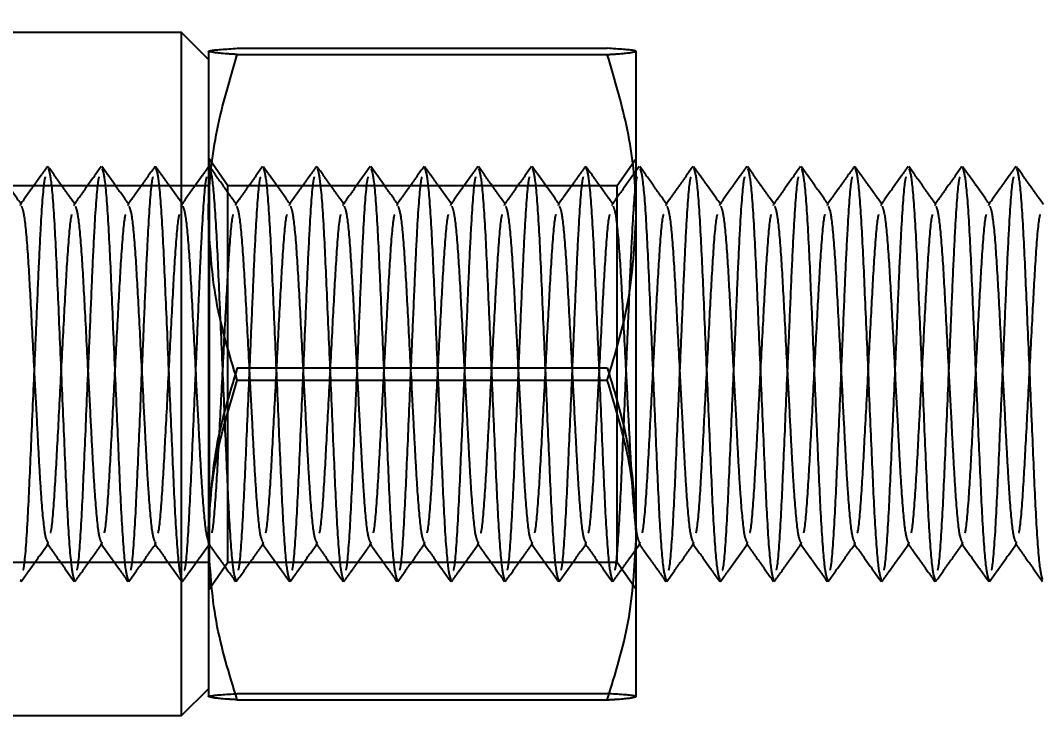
# Model space of a CAD drawing. Header units: metres. Extents: x 0 to 21025, y 0 to 14850.
# Drawn here: x 2276.36 to 2314.36, y 6320.17 to 6346.01 of the extents above; entities that cross this region are included whole.
import ezdxf

# ---------------------------------------------------------------- set-up
doc = ezdxf.new("R2010")
doc.units = ezdxf.units.M
doc.header["$LTSCALE"] = 25
doc.linetypes.add('HIDDEN2', pattern=[4.7625, 3.175, -1.5875])
doc.layers.add('18_COTAS', color=7, linetype='Continuous')
doc.layers.add('ST1', color=7, linetype='HIDDEN2')
doc.styles.add('ROMANS', font='ROMANS.SHX')
doc.dimstyles.new('25___1-25', dxfattribs={"dimscale": 25, "dimtxt": 2.5, "dimasz": 2, "dimexe": 1.5, "dimexo": 1, "dimgap": 0.5, "dimtad": 1, "dimzin": 12, "dimtxsty": 'ROMANS', "dimcen": 0, "dimclrd": 256, "dimclre": 256, "dimclrt": 3, "dimazin": 3, "dimtfac": 1, "dimtmove": 0, "dimatfit": 0, "dimfxl": 1, "dimlwd": -1, "dimlwe": -1, "dimarcsym": 0})

# ---------------------------------------------------------------- blocks, each defined once
blk = doc.blocks.new('*D12')
at = {"layer": '18_COTAS', "transparency": 16777216}
for p, q in [((2083.564, 6357.865), (2083.564, 7037.945)), ((6382.514, 6357.865), (6382.514, 7037.945)), ((2133.564, 7000.445), (6332.514, 7000.445))]:
    blk.add_line(p, q, dxfattribs=at)
for points in [[(2133.564, 7008.778), (2133.564, 6992.112), (2083.564, 7000.445)], [(6332.514, 7008.778), (6332.514, 6992.112), (6382.514, 7000.445)]]:
    blk.add_solid(points, dxfattribs=at)
at = {"layer": 'Defpoints', "color": 0, "transparency": 16777216}
for p in [(6382.514, 7000.445), (2083.564, 6332.865), (6382.514, 6332.865)]:
    blk.add_point(p, dxfattribs=at)
at = {"layer": '18_COTAS', "color": 3, "transparency": 16777216, "insert": (4233.039, 7050.147), "char_height": 62.5, "attachment_point": 5, "style": 'ROMANS'}
blk.add_mtext('4298,95', dxfattribs=at)

msp = doc.modelspace()

# ---------------------------------------------------------------- linework, layer by layer
at = {"layer": 'ST1'}
for p, q in [((2282.346, 6345.565), (2258.346, 6345.565)), ((2282.346, 6332.865), (2282.346, 6345.565)), ((2283.346, 6344.565), (2282.346, 6345.565)), ((2283.347, 6344.867), (2283.346, 6344.865)), ((2283.346, 6344.864), (2283.346, 6338.691)), ((2284.418, 6344.979), (2298.174, 6344.979)), ((2299.246, 6344.865), (2299.245, 6344.867)), ((2299.246, 6338.691), (2299.246, 6344.864)), ((2284.418, 6344.748), (2298.174, 6344.748)), ((2283.371, 6340.865), (2283.346, 6340.865)), ((2283.371, 6340.865), (2283.371, 6324.866)), ((2284.071, 6339.865), (2283.371, 6340.865)), ((2299.246, 6340.865), (2298.546, 6339.865)), ((2277.359, 6340.541), (2277.37, 6340.593)), ((2279.359, 6340.541), (2279.37, 6340.593)), ((2281.359, 6340.541), (2281.37, 6340.593)), ((2283.359, 6340.541), (2283.37, 6340.593)), ((2285.359, 6340.541), (2285.37, 6340.593)), ((2287.359, 6340.541), (2287.37, 6340.593)), ((2289.359, 6340.541), (2289.37, 6340.593)), ((2291.359, 6340.541), (2291.37, 6340.593)), ((2293.359, 6340.541), (2293.37, 6340.593)), ((2295.359, 6340.541), (2295.37, 6340.593)), ((2297.359, 6340.541), (2297.37, 6340.593)), ((2299.359, 6340.541), (2299.37, 6340.593)), ((2301.359, 6340.541), (2301.37, 6340.593)), ((2303.359, 6340.541), (2303.37, 6340.593)), ((2305.359, 6340.541), (2305.37, 6340.593)), ((2307.359, 6340.541), (2307.37, 6340.593)), ((2309.359, 6340.541), (2309.37, 6340.593)), ((2311.359, 6340.541), (2311.37, 6340.593)), ((2313.359, 6340.541), (2313.37, 6340.593)), ((2283.346, 6339.865), (2258.346, 6339.865)), ((2298.546, 6339.865), (2284.071, 6339.865)), ((2284.071, 6325.865), (2284.071, 6339.864)), ((2298.546, 6325.866), (2298.546, 6339.865)), ((2276.357, 6339.137), (2276.37, 6339.187)), ((2278.357, 6339.137), (2278.37, 6339.187)), ((2280.357, 6339.137), (2280.37, 6339.187)), ((2282.357, 6339.137), (2282.37, 6339.187)), ((2284.357, 6339.137), (2284.37, 6339.187)), ((2286.357, 6339.137), (2286.37, 6339.187)), ((2288.357, 6339.137), (2288.37, 6339.187)), ((2290.357, 6339.137), (2290.37, 6339.187)), ((2292.357, 6339.137), (2292.37, 6339.187)), ((2294.357, 6339.137), (2294.37, 6339.187)), ((2296.357, 6339.137), (2296.37, 6339.187)), ((2298.357, 6339.137), (2298.37, 6339.187)), ((2300.357, 6339.137), (2300.37, 6339.187)), ((2302.357, 6339.137), (2302.37, 6339.187)), ((2304.357, 6339.137), (2304.37, 6339.187)), ((2306.357, 6339.137), (2306.37, 6339.187)), ((2308.357, 6339.137), (2308.37, 6339.187)), ((2310.357, 6339.137), (2310.37, 6339.187)), ((2312.357, 6339.137), (2312.37, 6339.187)), ((2283.346, 6338.691), (2283.346, 6326.693)), ((2299.246, 6326.693), (2299.246, 6338.691)), ((2284.418, 6333.096), (2298.174, 6333.096)), ((2282.346, 6320.165), (2282.346, 6332.865)), ((2284.418, 6332.634), (2298.174, 6332.634)), ((2277.37, 6326.544), (2277.391, 6326.623)), ((2279.37, 6326.544), (2279.391, 6326.623)), ((2281.37, 6326.544), (2281.391, 6326.623)), ((2283.346, 6326.693), (2283.346, 6320.867)), ((2285.37, 6326.544), (2285.391, 6326.623)), ((2287.37, 6326.544), (2287.391, 6326.623)), ((2289.37, 6326.544), (2289.391, 6326.623)), ((2291.37, 6326.544), (2291.391, 6326.623)), ((2293.37, 6326.544), (2293.391, 6326.623)), ((2295.37, 6326.544), (2295.391, 6326.623)), ((2297.37, 6326.544), (2297.391, 6326.623)), ((2299.246, 6320.867), (2299.246, 6326.693)), ((2299.37, 6326.544), (2299.391, 6326.623)), ((2301.37, 6326.544), (2301.391, 6326.623)), ((2303.37, 6326.544), (2303.391, 6326.623)), ((2305.37, 6326.544), (2305.391, 6326.623)), ((2307.37, 6326.544), (2307.391, 6326.623)), ((2309.37, 6326.544), (2309.391, 6326.623)), ((2311.37, 6326.544), (2311.391, 6326.623)), ((2313.37, 6326.544), (2313.391, 6326.623)), ((2258.346, 6325.865), (2283.346, 6325.865)), ((2283.371, 6324.865), (2284.071, 6325.865)), ((2284.071, 6325.865), (2298.546, 6325.865)), ((2298.546, 6325.865), (2299.246, 6324.865)), ((2276.37, 6325.138), (2276.389, 6325.226)), ((2278.37, 6325.138), (2278.389, 6325.226)), ((2280.37, 6325.138), (2280.389, 6325.226)), ((2282.37, 6325.138), (2282.389, 6325.226)), ((2284.37, 6325.138), (2284.389, 6325.226)), ((2286.37, 6325.138), (2286.389, 6325.226)), ((2288.37, 6325.138), (2288.389, 6325.226)), ((2290.37, 6325.138), (2290.389, 6325.226)), ((2292.37, 6325.138), (2292.389, 6325.226)), ((2294.37, 6325.138), (2294.389, 6325.226)), ((2296.37, 6325.138), (2296.389, 6325.226)), ((2298.37, 6325.138), (2298.389, 6325.226)), ((2300.37, 6325.138), (2300.389, 6325.226)), ((2302.37, 6325.138), (2302.389, 6325.226)), ((2304.37, 6325.138), (2304.389, 6325.226)), ((2306.37, 6325.138), (2306.389, 6325.226)), ((2308.37, 6325.138), (2308.389, 6325.226)), ((2310.37, 6325.138), (2310.389, 6325.226)), ((2312.37, 6325.138), (2312.389, 6325.226)), ((2283.346, 6324.865), (2283.371, 6324.865)), ((2282.346, 6320.165), (2283.346, 6321.165)), ((2284.418, 6320.982), (2298.174, 6320.982)), ((2284.418, 6320.752), (2298.174, 6320.752)), ((2299.245, 6320.864), (2299.246, 6320.865)), ((2258.346, 6320.165), (2282.346, 6320.165))]:
    msp.add_line(p, q, dxfattribs=at)
for points, knots in [([(2283.346, 6344.864), (2283.362, 6344.874), (2283.421, 6344.913), (2283.996, 6344.951), (2284.418, 6344.979)], [0, 0, 0, 0, 0.268634, 1, 1, 1, 1]), ([(2284.418, 6344.748), (2284.256, 6344.758), (2283.628, 6344.796), (2283.466, 6344.835), (2283.346, 6344.864)], [0, 0, 0, 0, 0.257551, 1, 1, 1, 1]), ([(2299.246, 6344.864), (2299.23, 6344.874), (2299.171, 6344.913), (2298.595, 6344.951), (2298.174, 6344.979)], [0, 0, 0, 0, 0.268634, 1, 1, 1, 1]), ([(2298.174, 6344.748), (2298.336, 6344.758), (2298.964, 6344.796), (2299.126, 6344.835), (2299.246, 6344.864)], [0, 0, 0, 0, 0.257551, 1, 1, 1, 1]), ([(2283.346, 6338.691), (2283.347, 6338.835), (2283.357, 6339.922), (2283.591, 6341.972), (2284.14, 6343.817), (2284.418, 6344.748)], [0, 0, 0, 0, 0.070099, 0.530789, 1, 1, 1, 1]), ([(2299.246, 6338.691), (2299.244, 6338.835), (2299.235, 6339.922), (2299.001, 6341.972), (2298.451, 6343.817), (2298.174, 6344.748)], [0, 0, 0, 0, 0.0700986, 0.5307888, 1, 1, 1, 1]), ([(2276.39, 6339.173), (2276.222, 6339.408), (2275.888, 6339.877), (2275.553, 6340.347), (2275.386, 6340.581)], [0, 0, 0, 0, 0.4999369, 1, 1, 1, 1]), ([(2277.36, 6340.588), (2277.193, 6340.354), (2276.859, 6339.884), (2276.525, 6339.415), (2276.357, 6339.181)], [0, 0, 0, 0, 0.500035, 1, 1, 1, 1]), ([(2278.39, 6339.173), (2278.222, 6339.408), (2277.888, 6339.877), (2277.553, 6340.347), (2277.386, 6340.581)], [0, 0, 0, 0, 0.499937, 1, 1, 1, 1]), ([(2277.387, 6340.511), (2277.422, 6340.408), (2277.497, 6340.181), (2277.627, 6338.455), (2277.74, 6335.903), (2277.87, 6332.865), (2278.001, 6329.827), (2278.113, 6327.276), (2278.243, 6325.551), (2278.318, 6325.325), (2278.352, 6325.222)], [0, 0, 0, 0, 0.110571, 0.242596, 0.369408, 0.50029, 0.631172, 0.757984, 0.890008, 1, 1, 1, 1]), ([(2279.36, 6340.588), (2279.193, 6340.354), (2278.859, 6339.884), (2278.525, 6339.415), (2278.357, 6339.181)], [0, 0, 0, 0, 0.5000352, 1, 1, 1, 1]), ([(2280.39, 6339.173), (2280.222, 6339.408), (2279.888, 6339.877), (2279.553, 6340.347), (2279.386, 6340.581)], [0, 0, 0, 0, 0.499937, 1, 1, 1, 1]), ([(2279.387, 6340.511), (2279.422, 6340.408), (2279.497, 6340.181), (2279.627, 6338.455), (2279.74, 6335.903), (2279.87, 6332.865), (2280.001, 6329.827), (2280.113, 6327.276), (2280.243, 6325.551), (2280.318, 6325.325), (2280.352, 6325.222)], [0, 0, 0, 0, 0.110571, 0.242596, 0.369408, 0.50029, 0.631172, 0.757984, 0.890008, 1, 1, 1, 1]), ([(2281.36, 6340.588), (2281.193, 6340.354), (2280.859, 6339.884), (2280.525, 6339.415), (2280.357, 6339.181)], [0, 0, 0, 0, 0.500035, 1, 1, 1, 1]), ([(2282.39, 6339.173), (2282.222, 6339.408), (2281.888, 6339.877), (2281.553, 6340.347), (2281.386, 6340.581)], [0, 0, 0, 0, 0.499937, 1, 1, 1, 1]), ([(2281.387, 6340.511), (2281.422, 6340.408), (2281.497, 6340.181), (2281.627, 6338.455), (2281.74, 6335.903), (2281.87, 6332.865), (2282.001, 6329.827), (2282.113, 6327.276), (2282.243, 6325.551), (2282.318, 6325.325), (2282.352, 6325.222)], [0, 0, 0, 0, 0.110571, 0.242596, 0.369408, 0.50029, 0.631172, 0.757984, 0.890008, 1, 1, 1, 1]), ([(2283.36, 6340.588), (2283.193, 6340.354), (2282.859, 6339.884), (2282.525, 6339.415), (2282.357, 6339.181)], [0, 0, 0, 0, 0.5000352, 1, 1, 1, 1]), ([(2284.39, 6339.173), (2284.222, 6339.408), (2283.888, 6339.877), (2283.553, 6340.347), (2283.386, 6340.581)], [0, 0, 0, 0, 0.499937, 1, 1, 1, 1]), ([(2283.387, 6340.511), (2283.422, 6340.408), (2283.497, 6340.181), (2283.627, 6338.455), (2283.74, 6335.903), (2283.87, 6332.865), (2284.001, 6329.827), (2284.113, 6327.276), (2284.243, 6325.551), (2284.318, 6325.325), (2284.352, 6325.222)], [0, 0, 0, 0, 0.110571, 0.242596, 0.369408, 0.50029, 0.631172, 0.757984, 0.890008, 1, 1, 1, 1]), ([(2285.36, 6340.588), (2285.193, 6340.354), (2284.859, 6339.884), (2284.525, 6339.415), (2284.357, 6339.181)], [0, 0, 0, 0, 0.500035, 1, 1, 1, 1]), ([(2286.39, 6339.173), (2286.222, 6339.408), (2285.888, 6339.877), (2285.553, 6340.347), (2285.386, 6340.581)], [0, 0, 0, 0, 0.499937, 1, 1, 1, 1]), ([(2285.387, 6340.511), (2285.422, 6340.408), (2285.497, 6340.181), (2285.627, 6338.455), (2285.74, 6335.903), (2285.87, 6332.865), (2286.001, 6329.827), (2286.113, 6327.276), (2286.243, 6325.551), (2286.318, 6325.325), (2286.352, 6325.222)], [0, 0, 0, 0, 0.110571, 0.242596, 0.369408, 0.50029, 0.631172, 0.757984, 0.890008, 1, 1, 1, 1]), ([(2287.36, 6340.588), (2287.193, 6340.354), (2286.859, 6339.884), (2286.525, 6339.415), (2286.357, 6339.181)], [0, 0, 0, 0, 0.500035, 1, 1, 1, 1]), ([(2288.39, 6339.173), (2288.222, 6339.408), (2287.888, 6339.877), (2287.553, 6340.347), (2287.386, 6340.581)], [0, 0, 0, 0, 0.4999369, 1, 1, 1, 1]), ([(2287.387, 6340.511), (2287.422, 6340.408), (2287.497, 6340.181), (2287.627, 6338.455), (2287.74, 6335.903), (2287.87, 6332.865), (2288.001, 6329.827), (2288.113, 6327.276), (2288.243, 6325.551), (2288.318, 6325.325), (2288.352, 6325.222)], [0, 0, 0, 0, 0.110571, 0.242596, 0.369408, 0.50029, 0.631172, 0.757984, 0.890008, 1, 1, 1, 1]), ([(2289.36, 6340.588), (2289.193, 6340.354), (2288.859, 6339.884), (2288.525, 6339.415), (2288.357, 6339.181)], [0, 0, 0, 0, 0.500035, 1, 1, 1, 1]), ([(2290.39, 6339.173), (2290.222, 6339.408), (2289.888, 6339.877), (2289.553, 6340.347), (2289.386, 6340.581)], [0, 0, 0, 0, 0.4999369, 1, 1, 1, 1]), ([(2289.387, 6340.511), (2289.422, 6340.408), (2289.497, 6340.181), (2289.627, 6338.455), (2289.74, 6335.903), (2289.87, 6332.865), (2290.001, 6329.827), (2290.113, 6327.276), (2290.243, 6325.551), (2290.318, 6325.325), (2290.352, 6325.222)], [0, 0, 0, 0, 0.110571, 0.242596, 0.369408, 0.50029, 0.631172, 0.757984, 0.890008, 1, 1, 1, 1]), ([(2291.36, 6340.588), (2291.193, 6340.354), (2290.859, 6339.884), (2290.525, 6339.415), (2290.357, 6339.181)], [0, 0, 0, 0, 0.5000352, 1, 1, 1, 1]), ([(2292.39, 6339.173), (2292.222, 6339.408), (2291.888, 6339.877), (2291.553, 6340.347), (2291.386, 6340.581)], [0, 0, 0, 0, 0.499937, 1, 1, 1, 1]), ([(2291.387, 6340.511), (2291.422, 6340.408), (2291.497, 6340.181), (2291.627, 6338.455), (2291.74, 6335.903), (2291.87, 6332.865), (2292.001, 6329.827), (2292.113, 6327.276), (2292.243, 6325.551), (2292.318, 6325.325), (2292.352, 6325.222)], [0, 0, 0, 0, 0.110571, 0.242596, 0.369408, 0.50029, 0.631172, 0.757984, 0.890008, 1, 1, 1, 1]), ([(2293.36, 6340.588), (2293.193, 6340.354), (2292.859, 6339.884), (2292.525, 6339.415), (2292.357, 6339.181)], [0, 0, 0, 0, 0.500035, 1, 1, 1, 1]), ([(2294.39, 6339.173), (2294.222, 6339.408), (2293.888, 6339.877), (2293.553, 6340.347), (2293.386, 6340.581)], [0, 0, 0, 0, 0.4999369, 1, 1, 1, 1]), ([(2293.387, 6340.511), (2293.422, 6340.408), (2293.497, 6340.181), (2293.627, 6338.455), (2293.74, 6335.903), (2293.87, 6332.865), (2294.001, 6329.827), (2294.113, 6327.276), (2294.243, 6325.551), (2294.318, 6325.325), (2294.352, 6325.222)], [0, 0, 0, 0, 0.110571, 0.242596, 0.369408, 0.50029, 0.631172, 0.757984, 0.890008, 1, 1, 1, 1]), ([(2295.36, 6340.588), (2295.193, 6340.354), (2294.859, 6339.884), (2294.525, 6339.415), (2294.357, 6339.181)], [0, 0, 0, 0, 0.5000352, 1, 1, 1, 1]), ([(2296.39, 6339.173), (2296.222, 6339.408), (2295.888, 6339.877), (2295.553, 6340.347), (2295.386, 6340.581)], [0, 0, 0, 0, 0.499937, 1, 1, 1, 1]), ([(2295.387, 6340.511), (2295.422, 6340.408), (2295.497, 6340.181), (2295.627, 6338.455), (2295.74, 6335.903), (2295.87, 6332.865), (2296.001, 6329.827), (2296.113, 6327.276), (2296.243, 6325.551), (2296.318, 6325.325), (2296.352, 6325.222)], [0, 0, 0, 0, 0.110571, 0.242596, 0.369408, 0.50029, 0.631172, 0.757984, 0.890008, 1, 1, 1, 1]), ([(2297.36, 6340.588), (2297.193, 6340.354), (2296.859, 6339.884), (2296.525, 6339.415), (2296.357, 6339.181)], [0, 0, 0, 0, 0.5000352, 1, 1, 1, 1]), ([(2298.39, 6339.173), (2298.222, 6339.408), (2297.888, 6339.877), (2297.553, 6340.347), (2297.386, 6340.581)], [0, 0, 0, 0, 0.499937, 1, 1, 1, 1]), ([(2297.387, 6340.511), (2297.422, 6340.408), (2297.497, 6340.181), (2297.627, 6338.455), (2297.74, 6335.903), (2297.87, 6332.865), (2298.001, 6329.827), (2298.113, 6327.276), (2298.243, 6325.551), (2298.318, 6325.325), (2298.352, 6325.222)], [0, 0, 0, 0, 0.110571, 0.242596, 0.369408, 0.50029, 0.631172, 0.757984, 0.890008, 1, 1, 1, 1]), ([(2299.36, 6340.588), (2299.193, 6340.354), (2298.859, 6339.884), (2298.525, 6339.415), (2298.357, 6339.181)], [0, 0, 0, 0, 0.500035, 1, 1, 1, 1]), ([(2300.39, 6339.173), (2300.222, 6339.408), (2299.888, 6339.877), (2299.553, 6340.347), (2299.386, 6340.581)], [0, 0, 0, 0, 0.499937, 1, 1, 1, 1]), ([(2299.387, 6340.511), (2299.422, 6340.408), (2299.497, 6340.181), (2299.627, 6338.455), (2299.74, 6335.903), (2299.87, 6332.865), (2300.001, 6329.827), (2300.113, 6327.276), (2300.243, 6325.551), (2300.318, 6325.325), (2300.352, 6325.222)], [0, 0, 0, 0, 0.110571, 0.242596, 0.369408, 0.50029, 0.631172, 0.757984, 0.890008, 1, 1, 1, 1]), ([(2301.36, 6340.588), (2301.193, 6340.354), (2300.859, 6339.884), (2300.525, 6339.415), (2300.357, 6339.181)], [0, 0, 0, 0, 0.500035, 1, 1, 1, 1]), ([(2302.39, 6339.173), (2302.222, 6339.408), (2301.888, 6339.877), (2301.553, 6340.347), (2301.386, 6340.581)], [0, 0, 0, 0, 0.499937, 1, 1, 1, 1]), ([(2301.387, 6340.511), (2301.422, 6340.408), (2301.497, 6340.181), (2301.627, 6338.455), (2301.74, 6335.903), (2301.87, 6332.865), (2302.001, 6329.827), (2302.113, 6327.276), (2302.243, 6325.551), (2302.318, 6325.325), (2302.352, 6325.222)], [0, 0, 0, 0, 0.110571, 0.242596, 0.369408, 0.50029, 0.631172, 0.757984, 0.890008, 1, 1, 1, 1]), ([(2303.36, 6340.588), (2303.193, 6340.354), (2302.859, 6339.884), (2302.525, 6339.415), (2302.357, 6339.181)], [0, 0, 0, 0, 0.500035, 1, 1, 1, 1]), ([(2304.39, 6339.173), (2304.222, 6339.408), (2303.888, 6339.877), (2303.553, 6340.347), (2303.386, 6340.581)], [0, 0, 0, 0, 0.499937, 1, 1, 1, 1]), ([(2303.387, 6340.511), (2303.422, 6340.408), (2303.497, 6340.181), (2303.627, 6338.455), (2303.74, 6335.903), (2303.87, 6332.865), (2304.001, 6329.827), (2304.113, 6327.276), (2304.243, 6325.551), (2304.318, 6325.325), (2304.352, 6325.222)], [0, 0, 0, 0, 0.110571, 0.242596, 0.369408, 0.50029, 0.631172, 0.757984, 0.890008, 1, 1, 1, 1]), ([(2305.36, 6340.588), (2305.193, 6340.354), (2304.859, 6339.884), (2304.525, 6339.415), (2304.357, 6339.181)], [0, 0, 0, 0, 0.5000352, 1, 1, 1, 1]), ([(2306.39, 6339.173), (2306.222, 6339.408), (2305.888, 6339.877), (2305.553, 6340.347), (2305.386, 6340.581)], [0, 0, 0, 0, 0.499937, 1, 1, 1, 1]), ([(2305.387, 6340.511), (2305.422, 6340.408), (2305.497, 6340.181), (2305.627, 6338.455), (2305.74, 6335.903), (2305.87, 6332.865), (2306.001, 6329.827), (2306.113, 6327.276), (2306.243, 6325.551), (2306.318, 6325.325), (2306.352, 6325.222)], [0, 0, 0, 0, 0.110571, 0.242596, 0.369408, 0.50029, 0.631172, 0.757984, 0.890008, 1, 1, 1, 1]), ([(2307.36, 6340.588), (2307.193, 6340.354), (2306.859, 6339.884), (2306.525, 6339.415), (2306.357, 6339.181)], [0, 0, 0, 0, 0.500035, 1, 1, 1, 1]), ([(2308.39, 6339.173), (2308.222, 6339.408), (2307.888, 6339.877), (2307.553, 6340.347), (2307.386, 6340.581)], [0, 0, 0, 0, 0.499937, 1, 1, 1, 1]), ([(2307.387, 6340.511), (2307.422, 6340.408), (2307.497, 6340.181), (2307.627, 6338.455), (2307.74, 6335.903), (2307.87, 6332.865), (2308.001, 6329.827), (2308.113, 6327.276), (2308.243, 6325.551), (2308.318, 6325.325), (2308.352, 6325.222)], [0, 0, 0, 0, 0.110571, 0.242596, 0.369408, 0.50029, 0.631172, 0.757984, 0.890008, 1, 1, 1, 1]), ([(2309.36, 6340.588), (2309.193, 6340.354), (2308.859, 6339.884), (2308.525, 6339.415), (2308.357, 6339.181)], [0, 0, 0, 0, 0.500035, 1, 1, 1, 1]), ([(2310.39, 6339.173), (2310.222, 6339.408), (2309.888, 6339.877), (2309.553, 6340.347), (2309.386, 6340.581)], [0, 0, 0, 0, 0.499937, 1, 1, 1, 1]), ([(2309.387, 6340.511), (2309.422, 6340.408), (2309.497, 6340.181), (2309.627, 6338.455), (2309.74, 6335.903), (2309.87, 6332.865), (2310.001, 6329.827), (2310.113, 6327.276), (2310.243, 6325.551), (2310.318, 6325.325), (2310.352, 6325.222)], [0, 0, 0, 0, 0.110571, 0.242596, 0.369408, 0.50029, 0.631172, 0.757984, 0.890008, 1, 1, 1, 1]), ([(2311.36, 6340.588), (2311.193, 6340.354), (2310.859, 6339.884), (2310.525, 6339.415), (2310.357, 6339.181)], [0, 0, 0, 0, 0.500035, 1, 1, 1, 1]), ([(2312.39, 6339.173), (2312.222, 6339.408), (2311.888, 6339.877), (2311.553, 6340.347), (2311.386, 6340.581)], [0, 0, 0, 0, 0.499937, 1, 1, 1, 1]), ([(2311.387, 6340.511), (2311.422, 6340.408), (2311.497, 6340.181), (2311.627, 6338.455), (2311.74, 6335.903), (2311.87, 6332.865), (2312.001, 6329.827), (2312.113, 6327.276), (2312.243, 6325.551), (2312.318, 6325.325), (2312.352, 6325.222)], [0, 0, 0, 0, 0.110571, 0.242596, 0.369408, 0.50029, 0.631172, 0.757984, 0.890008, 1, 1, 1, 1]), ([(2313.36, 6340.588), (2313.193, 6340.354), (2312.859, 6339.884), (2312.525, 6339.415), (2312.357, 6339.181)], [0, 0, 0, 0, 0.5000352, 1, 1, 1, 1]), ([(2314.39, 6339.173), (2314.222, 6339.408), (2313.888, 6339.877), (2313.553, 6340.347), (2313.386, 6340.581)], [0, 0, 0, 0, 0.499937, 1, 1, 1, 1]), ([(2313.387, 6340.511), (2313.422, 6340.408), (2313.497, 6340.181), (2313.627, 6338.455), (2313.74, 6335.903), (2313.87, 6332.865), (2314.001, 6329.827), (2314.113, 6327.276), (2314.243, 6325.551), (2314.318, 6325.325), (2314.352, 6325.222)], [0, 0, 0, 0, 0.110571, 0.242596, 0.369408, 0.50029, 0.631172, 0.757984, 0.890008, 1, 1, 1, 1]), ([(2276.461, 6325.569), (2276.471, 6325.61), (2276.523, 6325.815), (2276.627, 6327.313), (2276.74, 6329.815), (2276.853, 6332.466), (2276.954, 6334.788), (2277.033, 6336.69), (2277.126, 6338.601), (2277.22, 6339.943), (2277.274, 6340.149), (2277.287, 6340.198)], [0, 0, 0, 0, 0.038658, 0.193158, 0.341558, 0.49472, 0.586939, 0.692417, 0.79734, 0.95184, 1, 1, 1, 1]), ([(2278.461, 6325.569), (2278.471, 6325.61), (2278.523, 6325.815), (2278.627, 6327.313), (2278.74, 6329.815), (2278.853, 6332.466), (2278.954, 6334.788), (2279.033, 6336.69), (2279.126, 6338.601), (2279.22, 6339.943), (2279.274, 6340.149), (2279.287, 6340.198)], [0, 0, 0, 0, 0.038658, 0.193158, 0.341558, 0.49472, 0.586939, 0.692417, 0.79734, 0.95184, 1, 1, 1, 1]), ([(2280.461, 6325.569), (2280.471, 6325.61), (2280.523, 6325.815), (2280.627, 6327.313), (2280.74, 6329.815), (2280.853, 6332.466), (2280.954, 6334.788), (2281.033, 6336.69), (2281.126, 6338.601), (2281.22, 6339.943), (2281.274, 6340.149), (2281.287, 6340.198)], [0, 0, 0, 0, 0.038658, 0.193158, 0.341558, 0.49472, 0.586939, 0.692417, 0.79734, 0.95184, 1, 1, 1, 1]), ([(2282.461, 6325.569), (2282.471, 6325.61), (2282.523, 6325.815), (2282.627, 6327.313), (2282.74, 6329.815), (2282.853, 6332.466), (2282.954, 6334.788), (2283.033, 6336.69), (2283.126, 6338.601), (2283.22, 6339.943), (2283.274, 6340.149), (2283.287, 6340.198)], [0, 0, 0, 0, 0.038658, 0.193158, 0.341558, 0.49472, 0.586939, 0.692417, 0.79734, 0.95184, 1, 1, 1, 1]), ([(2284.461, 6325.569), (2284.471, 6325.61), (2284.523, 6325.815), (2284.627, 6327.313), (2284.74, 6329.815), (2284.853, 6332.466), (2284.954, 6334.788), (2285.033, 6336.69), (2285.126, 6338.601), (2285.22, 6339.943), (2285.274, 6340.149), (2285.287, 6340.198)], [0, 0, 0, 0, 0.038658, 0.193158, 0.341558, 0.49472, 0.586939, 0.692417, 0.79734, 0.95184, 1, 1, 1, 1]), ([(2286.461, 6325.569), (2286.471, 6325.61), (2286.523, 6325.815), (2286.627, 6327.313), (2286.74, 6329.815), (2286.853, 6332.466), (2286.954, 6334.788), (2287.033, 6336.69), (2287.126, 6338.601), (2287.22, 6339.943), (2287.274, 6340.149), (2287.287, 6340.198)], [0, 0, 0, 0, 0.038658, 0.193158, 0.341558, 0.49472, 0.586939, 0.692417, 0.79734, 0.95184, 1, 1, 1, 1]), ([(2288.461, 6325.569), (2288.471, 6325.61), (2288.523, 6325.815), (2288.627, 6327.313), (2288.74, 6329.815), (2288.853, 6332.466), (2288.954, 6334.788), (2289.033, 6336.69), (2289.126, 6338.601), (2289.22, 6339.943), (2289.274, 6340.149), (2289.287, 6340.198)], [0, 0, 0, 0, 0.038658, 0.193158, 0.341558, 0.49472, 0.586939, 0.692417, 0.79734, 0.95184, 1, 1, 1, 1]), ([(2290.461, 6325.569), (2290.471, 6325.61), (2290.523, 6325.815), (2290.627, 6327.313), (2290.74, 6329.815), (2290.853, 6332.466), (2290.954, 6334.788), (2291.033, 6336.69), (2291.126, 6338.601), (2291.22, 6339.943), (2291.274, 6340.149), (2291.287, 6340.198)], [0, 0, 0, 0, 0.038658, 0.193158, 0.341558, 0.49472, 0.586939, 0.692417, 0.79734, 0.95184, 1, 1, 1, 1]), ([(2292.461, 6325.569), (2292.471, 6325.61), (2292.523, 6325.815), (2292.627, 6327.313), (2292.74, 6329.815), (2292.853, 6332.466), (2292.954, 6334.788), (2293.033, 6336.69), (2293.126, 6338.601), (2293.22, 6339.943), (2293.274, 6340.149), (2293.287, 6340.198)], [0, 0, 0, 0, 0.038658, 0.193158, 0.341558, 0.49472, 0.586939, 0.692417, 0.79734, 0.95184, 1, 1, 1, 1]), ([(2294.461, 6325.569), (2294.471, 6325.61), (2294.523, 6325.815), (2294.627, 6327.313), (2294.74, 6329.815), (2294.853, 6332.466), (2294.954, 6334.788), (2295.033, 6336.69), (2295.126, 6338.601), (2295.22, 6339.943), (2295.274, 6340.149), (2295.287, 6340.198)], [0, 0, 0, 0, 0.038658, 0.193158, 0.341558, 0.49472, 0.586939, 0.692417, 0.79734, 0.95184, 1, 1, 1, 1]), ([(2296.461, 6325.569), (2296.471, 6325.61), (2296.523, 6325.815), (2296.627, 6327.313), (2296.74, 6329.815), (2296.853, 6332.466), (2296.954, 6334.788), (2297.033, 6336.69), (2297.126, 6338.601), (2297.22, 6339.943), (2297.274, 6340.149), (2297.287, 6340.198)], [0, 0, 0, 0, 0.038658, 0.193158, 0.341558, 0.49472, 0.586939, 0.692417, 0.79734, 0.95184, 1, 1, 1, 1]), ([(2298.461, 6325.569), (2298.471, 6325.61), (2298.523, 6325.815), (2298.627, 6327.313), (2298.74, 6329.815), (2298.853, 6332.466), (2298.954, 6334.788), (2299.033, 6336.69), (2299.126, 6338.601), (2299.22, 6339.943), (2299.274, 6340.149), (2299.287, 6340.198)], [0, 0, 0, 0, 0.038658, 0.193158, 0.341558, 0.49472, 0.586939, 0.692417, 0.79734, 0.95184, 1, 1, 1, 1]), ([(2300.461, 6325.569), (2300.471, 6325.61), (2300.523, 6325.815), (2300.627, 6327.313), (2300.74, 6329.815), (2300.853, 6332.466), (2300.954, 6334.788), (2301.033, 6336.69), (2301.126, 6338.601), (2301.22, 6339.943), (2301.274, 6340.149), (2301.287, 6340.198)], [0, 0, 0, 0, 0.038658, 0.193158, 0.341558, 0.49472, 0.586939, 0.692417, 0.79734, 0.95184, 1, 1, 1, 1]), ([(2302.461, 6325.569), (2302.471, 6325.61), (2302.523, 6325.815), (2302.627, 6327.313), (2302.74, 6329.815), (2302.853, 6332.466), (2302.954, 6334.788), (2303.033, 6336.69), (2303.126, 6338.601), (2303.22, 6339.943), (2303.274, 6340.149), (2303.287, 6340.198)], [0, 0, 0, 0, 0.038658, 0.193158, 0.341558, 0.49472, 0.586939, 0.692417, 0.79734, 0.95184, 1, 1, 1, 1]), ([(2304.461, 6325.569), (2304.471, 6325.61), (2304.523, 6325.815), (2304.627, 6327.313), (2304.74, 6329.815), (2304.853, 6332.466), (2304.954, 6334.788), (2305.033, 6336.69), (2305.126, 6338.601), (2305.22, 6339.943), (2305.274, 6340.149), (2305.287, 6340.198)], [0, 0, 0, 0, 0.038658, 0.193158, 0.341558, 0.49472, 0.586939, 0.692417, 0.79734, 0.95184, 1, 1, 1, 1]), ([(2306.461, 6325.569), (2306.471, 6325.61), (2306.523, 6325.815), (2306.627, 6327.313), (2306.74, 6329.815), (2306.853, 6332.466), (2306.954, 6334.788), (2307.033, 6336.69), (2307.126, 6338.601), (2307.22, 6339.943), (2307.274, 6340.149), (2307.287, 6340.198)], [0, 0, 0, 0, 0.038658, 0.193158, 0.341558, 0.49472, 0.586939, 0.692417, 0.79734, 0.95184, 1, 1, 1, 1]), ([(2308.461, 6325.569), (2308.471, 6325.61), (2308.523, 6325.815), (2308.627, 6327.313), (2308.74, 6329.815), (2308.853, 6332.466), (2308.954, 6334.788), (2309.033, 6336.69), (2309.126, 6338.601), (2309.22, 6339.943), (2309.274, 6340.149), (2309.287, 6340.198)], [0, 0, 0, 0, 0.038658, 0.193158, 0.341558, 0.49472, 0.586939, 0.692417, 0.79734, 0.95184, 1, 1, 1, 1]), ([(2310.461, 6325.569), (2310.471, 6325.61), (2310.523, 6325.815), (2310.627, 6327.313), (2310.74, 6329.815), (2310.853, 6332.466), (2310.954, 6334.788), (2311.033, 6336.69), (2311.126, 6338.601), (2311.22, 6339.943), (2311.274, 6340.149), (2311.287, 6340.198)], [0, 0, 0, 0, 0.038658, 0.193158, 0.341558, 0.49472, 0.586939, 0.692417, 0.79734, 0.95184, 1, 1, 1, 1]), ([(2312.461, 6325.569), (2312.471, 6325.61), (2312.523, 6325.815), (2312.627, 6327.313), (2312.74, 6329.815), (2312.853, 6332.466), (2312.954, 6334.788), (2313.033, 6336.69), (2313.126, 6338.601), (2313.22, 6339.943), (2313.274, 6340.149), (2313.287, 6340.198)], [0, 0, 0, 0, 0.038658, 0.193158, 0.341558, 0.49472, 0.586939, 0.692417, 0.79734, 0.95184, 1, 1, 1, 1]), ([(2276.39, 6339.109), (2276.424, 6339.026), (2276.498, 6338.841), (2276.627, 6337.437), (2276.74, 6335.352), (2276.858, 6333.088), (2276.962, 6331.132), (2277.04, 6329.61), (2277.13, 6328.126), (2277.242, 6326.89), (2277.316, 6326.706), (2277.35, 6326.624)], [0, 0, 0, 0, 0.10803, 0.240749, 0.368218, 0.499785, 0.595794, 0.677584, 0.759725, 0.892443, 1, 1, 1, 1]), ([(2277.478, 6326.962), (2277.483, 6326.979), (2277.529, 6327.144), (2277.628, 6328.334), (2277.74, 6330.37), (2277.87, 6332.866), (2278.001, 6335.359), (2278.113, 6337.402), (2278.214, 6338.607), (2278.263, 6338.773), (2278.27, 6338.798)], [0, 0, 0, 0, 0.018598, 0.180044, 0.335106, 0.495153, 0.655199, 0.810261, 0.971708, 1, 1, 1, 1]), ([(2278.39, 6339.109), (2278.424, 6339.026), (2278.498, 6338.841), (2278.627, 6337.437), (2278.74, 6335.352), (2278.858, 6333.088), (2278.962, 6331.132), (2279.04, 6329.61), (2279.13, 6328.126), (2279.242, 6326.89), (2279.316, 6326.706), (2279.35, 6326.624)], [0, 0, 0, 0, 0.10803, 0.240749, 0.368218, 0.499785, 0.595794, 0.677584, 0.759725, 0.892443, 1, 1, 1, 1]), ([(2279.478, 6326.962), (2279.483, 6326.979), (2279.529, 6327.144), (2279.628, 6328.334), (2279.74, 6330.37), (2279.87, 6332.866), (2280.001, 6335.359), (2280.113, 6337.402), (2280.214, 6338.607), (2280.263, 6338.773), (2280.27, 6338.798)], [0, 0, 0, 0, 0.0185976, 0.1800443, 0.335106, 0.4951526, 0.6551993, 0.810261, 0.9717077, 1, 1, 1, 1]), ([(2280.39, 6339.109), (2280.424, 6339.026), (2280.498, 6338.841), (2280.627, 6337.437), (2280.74, 6335.352), (2280.858, 6333.088), (2280.962, 6331.132), (2281.04, 6329.61), (2281.13, 6328.126), (2281.242, 6326.89), (2281.316, 6326.706), (2281.35, 6326.624)], [0, 0, 0, 0, 0.10803, 0.240749, 0.368218, 0.499785, 0.595794, 0.677584, 0.759725, 0.892443, 1, 1, 1, 1]), ([(2281.478, 6326.962), (2281.483, 6326.979), (2281.529, 6327.144), (2281.628, 6328.334), (2281.74, 6330.37), (2281.87, 6332.866), (2282.001, 6335.359), (2282.113, 6337.402), (2282.214, 6338.607), (2282.263, 6338.773), (2282.27, 6338.798)], [0, 0, 0, 0, 0.0185976, 0.1800443, 0.335106, 0.4951526, 0.6551993, 0.810261, 0.9717077, 1, 1, 1, 1]), ([(2282.39, 6339.109), (2282.424, 6339.026), (2282.498, 6338.841), (2282.627, 6337.437), (2282.74, 6335.352), (2282.858, 6333.088), (2282.962, 6331.132), (2283.04, 6329.61), (2283.13, 6328.126), (2283.242, 6326.89), (2283.316, 6326.706), (2283.35, 6326.624)], [0, 0, 0, 0, 0.10803, 0.240749, 0.368218, 0.499785, 0.595794, 0.677584, 0.759725, 0.892443, 1, 1, 1, 1]), ([(2283.478, 6326.962), (2283.483, 6326.979), (2283.529, 6327.144), (2283.628, 6328.334), (2283.74, 6330.37), (2283.87, 6332.866), (2284.001, 6335.359), (2284.113, 6337.402), (2284.214, 6338.607), (2284.263, 6338.773), (2284.27, 6338.798)], [0, 0, 0, 0, 0.018598, 0.180044, 0.335106, 0.495153, 0.655199, 0.810261, 0.971708, 1, 1, 1, 1]), ([(2284.39, 6339.109), (2284.424, 6339.026), (2284.498, 6338.841), (2284.627, 6337.437), (2284.74, 6335.352), (2284.858, 6333.088), (2284.962, 6331.132), (2285.04, 6329.61), (2285.13, 6328.126), (2285.242, 6326.89), (2285.316, 6326.706), (2285.35, 6326.624)], [0, 0, 0, 0, 0.10803, 0.240749, 0.368218, 0.499785, 0.595794, 0.677584, 0.759725, 0.892443, 1, 1, 1, 1]), ([(2285.478, 6326.962), (2285.483, 6326.979), (2285.529, 6327.144), (2285.628, 6328.334), (2285.74, 6330.37), (2285.87, 6332.866), (2286.001, 6335.359), (2286.113, 6337.402), (2286.214, 6338.607), (2286.263, 6338.773), (2286.27, 6338.798)], [0, 0, 0, 0, 0.018598, 0.180044, 0.335106, 0.495153, 0.655199, 0.810261, 0.971708, 1, 1, 1, 1]), ([(2286.39, 6339.109), (2286.424, 6339.026), (2286.498, 6338.841), (2286.627, 6337.437), (2286.74, 6335.352), (2286.858, 6333.088), (2286.962, 6331.132), (2287.04, 6329.61), (2287.13, 6328.126), (2287.242, 6326.89), (2287.316, 6326.706), (2287.35, 6326.624)], [0, 0, 0, 0, 0.10803, 0.240749, 0.368218, 0.499785, 0.595794, 0.677584, 0.759725, 0.892443, 1, 1, 1, 1]), ([(2287.478, 6326.962), (2287.483, 6326.979), (2287.529, 6327.144), (2287.628, 6328.334), (2287.74, 6330.37), (2287.87, 6332.866), (2288.001, 6335.359), (2288.113, 6337.402), (2288.214, 6338.607), (2288.263, 6338.773), (2288.27, 6338.798)], [0, 0, 0, 0, 0.018598, 0.180044, 0.335106, 0.495153, 0.655199, 0.810261, 0.971708, 1, 1, 1, 1]), ([(2288.39, 6339.109), (2288.424, 6339.026), (2288.498, 6338.841), (2288.627, 6337.437), (2288.74, 6335.352), (2288.858, 6333.088), (2288.962, 6331.132), (2289.04, 6329.61), (2289.13, 6328.126), (2289.242, 6326.89), (2289.316, 6326.706), (2289.35, 6326.624)], [0, 0, 0, 0, 0.10803, 0.240749, 0.368218, 0.499785, 0.595794, 0.677584, 0.759725, 0.892443, 1, 1, 1, 1]), ([(2289.478, 6326.962), (2289.483, 6326.979), (2289.529, 6327.144), (2289.628, 6328.334), (2289.74, 6330.37), (2289.87, 6332.866), (2290.001, 6335.359), (2290.113, 6337.402), (2290.214, 6338.607), (2290.263, 6338.773), (2290.27, 6338.798)], [0, 0, 0, 0, 0.018598, 0.180044, 0.335106, 0.495153, 0.655199, 0.810261, 0.971708, 1, 1, 1, 1]), ([(2290.39, 6339.109), (2290.424, 6339.026), (2290.498, 6338.841), (2290.627, 6337.437), (2290.74, 6335.352), (2290.858, 6333.088), (2290.962, 6331.132), (2291.04, 6329.61), (2291.13, 6328.126), (2291.242, 6326.89), (2291.316, 6326.706), (2291.35, 6326.624)], [0, 0, 0, 0, 0.10803, 0.240749, 0.368218, 0.499785, 0.595794, 0.677584, 0.759725, 0.892443, 1, 1, 1, 1]), ([(2291.478, 6326.962), (2291.483, 6326.979), (2291.529, 6327.144), (2291.628, 6328.334), (2291.74, 6330.37), (2291.87, 6332.866), (2292.001, 6335.359), (2292.113, 6337.402), (2292.214, 6338.607), (2292.263, 6338.773), (2292.27, 6338.798)], [0, 0, 0, 0, 0.0185976, 0.1800443, 0.335106, 0.4951526, 0.6551993, 0.810261, 0.9717077, 1, 1, 1, 1]), ([(2292.39, 6339.109), (2292.424, 6339.026), (2292.498, 6338.841), (2292.627, 6337.437), (2292.74, 6335.352), (2292.858, 6333.088), (2292.962, 6331.132), (2293.04, 6329.61), (2293.13, 6328.126), (2293.242, 6326.89), (2293.316, 6326.706), (2293.35, 6326.624)], [0, 0, 0, 0, 0.10803, 0.240749, 0.368218, 0.499785, 0.595794, 0.677584, 0.759725, 0.892443, 1, 1, 1, 1]), ([(2293.478, 6326.962), (2293.483, 6326.979), (2293.529, 6327.144), (2293.628, 6328.334), (2293.74, 6330.37), (2293.87, 6332.866), (2294.001, 6335.359), (2294.113, 6337.402), (2294.214, 6338.607), (2294.263, 6338.773), (2294.27, 6338.798)], [0, 0, 0, 0, 0.018598, 0.180044, 0.335106, 0.495153, 0.655199, 0.810261, 0.971708, 1, 1, 1, 1]), ([(2294.39, 6339.109), (2294.424, 6339.026), (2294.498, 6338.841), (2294.627, 6337.437), (2294.74, 6335.352), (2294.858, 6333.088), (2294.962, 6331.132), (2295.04, 6329.61), (2295.13, 6328.126), (2295.242, 6326.89), (2295.316, 6326.706), (2295.35, 6326.624)], [0, 0, 0, 0, 0.10803, 0.240749, 0.368218, 0.499785, 0.595794, 0.677584, 0.759725, 0.892443, 1, 1, 1, 1]), ([(2295.478, 6326.962), (2295.483, 6326.979), (2295.529, 6327.144), (2295.628, 6328.334), (2295.74, 6330.37), (2295.87, 6332.866), (2296.001, 6335.359), (2296.113, 6337.402), (2296.214, 6338.607), (2296.263, 6338.773), (2296.27, 6338.798)], [0, 0, 0, 0, 0.018598, 0.180044, 0.335106, 0.495153, 0.655199, 0.810261, 0.971708, 1, 1, 1, 1]), ([(2296.39, 6339.109), (2296.424, 6339.026), (2296.498, 6338.841), (2296.627, 6337.437), (2296.74, 6335.352), (2296.858, 6333.088), (2296.962, 6331.132), (2297.04, 6329.61), (2297.13, 6328.126), (2297.242, 6326.89), (2297.316, 6326.706), (2297.35, 6326.624)], [0, 0, 0, 0, 0.10803, 0.240749, 0.368218, 0.499785, 0.595794, 0.677584, 0.759725, 0.892443, 1, 1, 1, 1]), ([(2297.478, 6326.962), (2297.483, 6326.979), (2297.529, 6327.144), (2297.628, 6328.334), (2297.74, 6330.37), (2297.87, 6332.866), (2298.001, 6335.359), (2298.113, 6337.402), (2298.214, 6338.607), (2298.263, 6338.773), (2298.27, 6338.798)], [0, 0, 0, 0, 0.018598, 0.180044, 0.335106, 0.495153, 0.655199, 0.810261, 0.971708, 1, 1, 1, 1]), ([(2298.39, 6339.109), (2298.424, 6339.026), (2298.498, 6338.841), (2298.627, 6337.437), (2298.74, 6335.352), (2298.858, 6333.088), (2298.962, 6331.132), (2299.04, 6329.61), (2299.13, 6328.126), (2299.242, 6326.89), (2299.316, 6326.706), (2299.35, 6326.624)], [0, 0, 0, 0, 0.10803, 0.240749, 0.368218, 0.499785, 0.595794, 0.677584, 0.759725, 0.892443, 1, 1, 1, 1]), ([(2299.478, 6326.962), (2299.483, 6326.979), (2299.529, 6327.144), (2299.628, 6328.334), (2299.74, 6330.37), (2299.87, 6332.866), (2300.001, 6335.359), (2300.113, 6337.402), (2300.214, 6338.607), (2300.263, 6338.773), (2300.27, 6338.798)], [0, 0, 0, 0, 0.018598, 0.180044, 0.335106, 0.495153, 0.655199, 0.810261, 0.971708, 1, 1, 1, 1]), ([(2300.39, 6339.109), (2300.424, 6339.026), (2300.498, 6338.841), (2300.627, 6337.437), (2300.74, 6335.352), (2300.858, 6333.088), (2300.962, 6331.132), (2301.04, 6329.61), (2301.13, 6328.126), (2301.242, 6326.89), (2301.316, 6326.706), (2301.35, 6326.624)], [0, 0, 0, 0, 0.10803, 0.240749, 0.368218, 0.499785, 0.595794, 0.677584, 0.759725, 0.892443, 1, 1, 1, 1]), ([(2301.478, 6326.962), (2301.483, 6326.979), (2301.529, 6327.144), (2301.628, 6328.334), (2301.74, 6330.37), (2301.87, 6332.866), (2302.001, 6335.359), (2302.113, 6337.402), (2302.214, 6338.607), (2302.263, 6338.773), (2302.27, 6338.798)], [0, 0, 0, 0, 0.018598, 0.180044, 0.335106, 0.495153, 0.655199, 0.810261, 0.971708, 1, 1, 1, 1]), ([(2302.39, 6339.109), (2302.424, 6339.026), (2302.498, 6338.841), (2302.627, 6337.437), (2302.74, 6335.352), (2302.858, 6333.088), (2302.962, 6331.132), (2303.04, 6329.61), (2303.13, 6328.126), (2303.242, 6326.89), (2303.316, 6326.706), (2303.35, 6326.624)], [0, 0, 0, 0, 0.10803, 0.240749, 0.368218, 0.499785, 0.595794, 0.677584, 0.759725, 0.892443, 1, 1, 1, 1]), ([(2303.478, 6326.962), (2303.483, 6326.979), (2303.529, 6327.144), (2303.628, 6328.334), (2303.74, 6330.37), (2303.87, 6332.866), (2304.001, 6335.359), (2304.113, 6337.402), (2304.214, 6338.607), (2304.263, 6338.773), (2304.27, 6338.798)], [0, 0, 0, 0, 0.018598, 0.180044, 0.335106, 0.495153, 0.655199, 0.810261, 0.971708, 1, 1, 1, 1]), ([(2304.39, 6339.109), (2304.424, 6339.026), (2304.498, 6338.841), (2304.627, 6337.437), (2304.74, 6335.352), (2304.858, 6333.088), (2304.962, 6331.132), (2305.04, 6329.61), (2305.13, 6328.126), (2305.242, 6326.89), (2305.316, 6326.706), (2305.35, 6326.624)], [0, 0, 0, 0, 0.10803, 0.240749, 0.368218, 0.499785, 0.595794, 0.677584, 0.759725, 0.892443, 1, 1, 1, 1]), ([(2305.478, 6326.962), (2305.483, 6326.979), (2305.529, 6327.144), (2305.628, 6328.334), (2305.74, 6330.37), (2305.87, 6332.866), (2306.001, 6335.359), (2306.113, 6337.402), (2306.214, 6338.607), (2306.263, 6338.773), (2306.27, 6338.798)], [0, 0, 0, 0, 0.0185976, 0.1800443, 0.335106, 0.4951526, 0.6551993, 0.810261, 0.9717077, 1, 1, 1, 1]), ([(2306.39, 6339.109), (2306.424, 6339.026), (2306.498, 6338.841), (2306.627, 6337.437), (2306.74, 6335.352), (2306.858, 6333.088), (2306.962, 6331.132), (2307.04, 6329.61), (2307.13, 6328.126), (2307.242, 6326.89), (2307.316, 6326.706), (2307.35, 6326.624)], [0, 0, 0, 0, 0.10803, 0.240749, 0.368218, 0.499785, 0.595794, 0.677584, 0.759725, 0.892443, 1, 1, 1, 1]), ([(2307.478, 6326.962), (2307.483, 6326.979), (2307.529, 6327.144), (2307.628, 6328.334), (2307.74, 6330.37), (2307.87, 6332.866), (2308.001, 6335.359), (2308.113, 6337.402), (2308.214, 6338.607), (2308.263, 6338.773), (2308.27, 6338.798)], [0, 0, 0, 0, 0.018598, 0.180044, 0.335106, 0.495153, 0.655199, 0.810261, 0.971708, 1, 1, 1, 1]), ([(2308.39, 6339.109), (2308.424, 6339.026), (2308.498, 6338.841), (2308.627, 6337.437), (2308.74, 6335.352), (2308.858, 6333.088), (2308.962, 6331.132), (2309.04, 6329.61), (2309.13, 6328.126), (2309.242, 6326.89), (2309.316, 6326.706), (2309.35, 6326.624)], [0, 0, 0, 0, 0.10803, 0.240749, 0.368218, 0.499785, 0.595794, 0.677584, 0.759725, 0.892443, 1, 1, 1, 1]), ([(2309.478, 6326.962), (2309.483, 6326.979), (2309.529, 6327.144), (2309.628, 6328.334), (2309.74, 6330.37), (2309.87, 6332.866), (2310.001, 6335.359), (2310.113, 6337.402), (2310.214, 6338.607), (2310.263, 6338.773), (2310.27, 6338.798)], [0, 0, 0, 0, 0.018598, 0.180044, 0.335106, 0.495153, 0.655199, 0.810261, 0.971708, 1, 1, 1, 1]), ([(2310.39, 6339.109), (2310.424, 6339.026), (2310.498, 6338.841), (2310.627, 6337.437), (2310.74, 6335.352), (2310.858, 6333.088), (2310.962, 6331.132), (2311.04, 6329.61), (2311.13, 6328.126), (2311.242, 6326.89), (2311.316, 6326.706), (2311.35, 6326.624)], [0, 0, 0, 0, 0.10803, 0.240749, 0.368218, 0.499785, 0.595794, 0.677584, 0.759725, 0.892443, 1, 1, 1, 1]), ([(2311.478, 6326.962), (2311.483, 6326.979), (2311.529, 6327.144), (2311.628, 6328.334), (2311.74, 6330.37), (2311.87, 6332.866), (2312.001, 6335.359), (2312.113, 6337.402), (2312.214, 6338.607), (2312.263, 6338.773), (2312.27, 6338.798)], [0, 0, 0, 0, 0.018598, 0.180044, 0.335106, 0.495153, 0.655199, 0.810261, 0.971708, 1, 1, 1, 1]), ([(2312.39, 6339.109), (2312.424, 6339.026), (2312.498, 6338.841), (2312.627, 6337.437), (2312.74, 6335.352), (2312.858, 6333.088), (2312.962, 6331.132), (2313.04, 6329.61), (2313.13, 6328.126), (2313.242, 6326.89), (2313.316, 6326.706), (2313.35, 6326.624)], [0, 0, 0, 0, 0.10803, 0.240749, 0.368218, 0.499785, 0.595794, 0.677584, 0.759725, 0.892443, 1, 1, 1, 1]), ([(2313.478, 6326.962), (2313.483, 6326.979), (2313.529, 6327.144), (2313.628, 6328.334), (2313.74, 6330.37), (2313.87, 6332.866), (2314.001, 6335.359), (2314.113, 6337.402), (2314.214, 6338.607), (2314.263, 6338.773), (2314.27, 6338.798)], [0, 0, 0, 0, 0.018598, 0.180044, 0.335106, 0.495153, 0.655199, 0.810261, 0.971708, 1, 1, 1, 1]), ([(2284.418, 6332.634), (2284.118, 6333.618), (2283.513, 6335.603), (2283.402, 6337.656), (2283.346, 6338.691)], [0, 0, 0, 0, 0.495458, 1, 1, 1, 1]), ([(2298.174, 6332.634), (2298.473, 6333.618), (2299.078, 6335.603), (2299.19, 6337.656), (2299.246, 6338.691)], [0, 0, 0, 0, 0.495458, 1, 1, 1, 1]), ([(2284.418, 6333.096), (2284.118, 6332.113), (2283.513, 6330.127), (2283.402, 6328.075), (2283.346, 6327.039)], [0, 0, 0, 0, 0.495458, 1, 1, 1, 1]), ([(2298.174, 6333.096), (2298.473, 6332.113), (2299.078, 6330.127), (2299.19, 6328.075), (2299.246, 6327.039)], [0, 0, 0, 0, 0.495458, 1, 1, 1, 1]), ([(2283.346, 6326.693), (2283.347, 6326.834), (2283.357, 6327.9), (2283.591, 6329.911), (2284.14, 6331.721), (2284.418, 6332.634)], [0, 0, 0, 0, 0.070099, 0.530789, 1, 1, 1, 1]), ([(2299.246, 6326.693), (2299.244, 6326.834), (2299.235, 6327.9), (2299.001, 6329.911), (2298.451, 6331.721), (2298.174, 6332.634)], [0, 0, 0, 0, 0.070099, 0.530789, 1, 1, 1, 1]), ([(2284.418, 6320.752), (2284.118, 6321.716), (2283.513, 6323.664), (2283.402, 6325.677), (2283.346, 6326.693)], [0, 0, 0, 0, 0.495458, 1, 1, 1, 1]), ([(2298.174, 6320.752), (2298.473, 6321.716), (2299.078, 6323.664), (2299.19, 6325.677), (2299.246, 6326.693)], [0, 0, 0, 0, 0.495458, 1, 1, 1, 1]), ([(2276.387, 6325.151), (2276.554, 6325.386), (2276.889, 6325.855), (2277.223, 6326.324), (2277.39, 6326.558)], [0, 0, 0, 0, 0.50003, 1, 1, 1, 1]), ([(2277.35, 6326.558), (2277.518, 6326.324), (2277.852, 6325.854), (2278.187, 6325.385), (2278.354, 6325.15)], [0, 0, 0, 0, 0.49994, 1, 1, 1, 1]), ([(2278.387, 6325.151), (2278.554, 6325.386), (2278.889, 6325.855), (2279.223, 6326.324), (2279.39, 6326.558)], [0, 0, 0, 0, 0.50003, 1, 1, 1, 1]), ([(2279.35, 6326.558), (2279.518, 6326.324), (2279.852, 6325.854), (2280.187, 6325.385), (2280.354, 6325.15)], [0, 0, 0, 0, 0.4999404, 1, 1, 1, 1]), ([(2280.387, 6325.151), (2280.554, 6325.386), (2280.889, 6325.855), (2281.223, 6326.324), (2281.39, 6326.558)], [0, 0, 0, 0, 0.50003, 1, 1, 1, 1]), ([(2281.35, 6326.558), (2281.518, 6326.324), (2281.852, 6325.854), (2282.187, 6325.385), (2282.354, 6325.15)], [0, 0, 0, 0, 0.49994, 1, 1, 1, 1]), ([(2282.387, 6325.151), (2282.554, 6325.386), (2282.889, 6325.855), (2283.223, 6326.324), (2283.39, 6326.558)], [0, 0, 0, 0, 0.50003, 1, 1, 1, 1]), ([(2283.35, 6326.558), (2283.518, 6326.324), (2283.852, 6325.854), (2284.187, 6325.385), (2284.354, 6325.15)], [0, 0, 0, 0, 0.49994, 1, 1, 1, 1]), ([(2284.387, 6325.151), (2284.554, 6325.386), (2284.889, 6325.855), (2285.223, 6326.324), (2285.39, 6326.558)], [0, 0, 0, 0, 0.50003, 1, 1, 1, 1]), ([(2285.35, 6326.558), (2285.518, 6326.324), (2285.852, 6325.854), (2286.187, 6325.385), (2286.354, 6325.15)], [0, 0, 0, 0, 0.49994, 1, 1, 1, 1]), ([(2286.387, 6325.151), (2286.554, 6325.386), (2286.889, 6325.855), (2287.223, 6326.324), (2287.39, 6326.558)], [0, 0, 0, 0, 0.50003, 1, 1, 1, 1]), ([(2287.35, 6326.558), (2287.518, 6326.324), (2287.852, 6325.854), (2288.187, 6325.385), (2288.354, 6325.15)], [0, 0, 0, 0, 0.4999404, 1, 1, 1, 1]), ([(2288.387, 6325.151), (2288.554, 6325.386), (2288.889, 6325.855), (2289.223, 6326.324), (2289.39, 6326.558)], [0, 0, 0, 0, 0.50003, 1, 1, 1, 1]), ([(2289.35, 6326.558), (2289.518, 6326.324), (2289.852, 6325.854), (2290.187, 6325.385), (2290.354, 6325.15)], [0, 0, 0, 0, 0.49994, 1, 1, 1, 1]), ([(2290.387, 6325.151), (2290.554, 6325.386), (2290.889, 6325.855), (2291.223, 6326.324), (2291.39, 6326.558)], [0, 0, 0, 0, 0.50003, 1, 1, 1, 1]), ([(2291.35, 6326.558), (2291.518, 6326.324), (2291.852, 6325.854), (2292.187, 6325.385), (2292.354, 6325.15)], [0, 0, 0, 0, 0.49994, 1, 1, 1, 1]), ([(2292.387, 6325.151), (2292.554, 6325.386), (2292.889, 6325.855), (2293.223, 6326.324), (2293.39, 6326.558)], [0, 0, 0, 0, 0.50003, 1, 1, 1, 1]), ([(2293.35, 6326.558), (2293.518, 6326.324), (2293.852, 6325.854), (2294.187, 6325.385), (2294.354, 6325.15)], [0, 0, 0, 0, 0.49994, 1, 1, 1, 1]), ([(2294.387, 6325.151), (2294.554, 6325.386), (2294.889, 6325.855), (2295.223, 6326.324), (2295.39, 6326.558)], [0, 0, 0, 0, 0.50003, 1, 1, 1, 1]), ([(2295.35, 6326.558), (2295.518, 6326.324), (2295.852, 6325.854), (2296.187, 6325.385), (2296.354, 6325.15)], [0, 0, 0, 0, 0.49994, 1, 1, 1, 1]), ([(2296.387, 6325.151), (2296.554, 6325.386), (2296.889, 6325.855), (2297.223, 6326.324), (2297.39, 6326.558)], [0, 0, 0, 0, 0.50003, 1, 1, 1, 1]), ([(2297.35, 6326.558), (2297.518, 6326.324), (2297.852, 6325.854), (2298.187, 6325.385), (2298.354, 6325.15)], [0, 0, 0, 0, 0.49994, 1, 1, 1, 1]), ([(2298.387, 6325.151), (2298.554, 6325.386), (2298.889, 6325.855), (2299.223, 6326.324), (2299.39, 6326.558)], [0, 0, 0, 0, 0.50003, 1, 1, 1, 1]), ([(2299.35, 6326.558), (2299.518, 6326.324), (2299.852, 6325.854), (2300.187, 6325.385), (2300.354, 6325.15)], [0, 0, 0, 0, 0.4999404, 1, 1, 1, 1]), ([(2300.387, 6325.151), (2300.554, 6325.386), (2300.889, 6325.855), (2301.223, 6326.324), (2301.39, 6326.558)], [0, 0, 0, 0, 0.50003, 1, 1, 1, 1]), ([(2301.35, 6326.558), (2301.518, 6326.324), (2301.852, 6325.854), (2302.187, 6325.385), (2302.354, 6325.15)], [0, 0, 0, 0, 0.49994, 1, 1, 1, 1]), ([(2302.387, 6325.151), (2302.554, 6325.386), (2302.889, 6325.855), (2303.223, 6326.324), (2303.39, 6326.558)], [0, 0, 0, 0, 0.50003, 1, 1, 1, 1]), ([(2303.35, 6326.558), (2303.518, 6326.324), (2303.852, 6325.854), (2304.187, 6325.385), (2304.354, 6325.15)], [0, 0, 0, 0, 0.49994, 1, 1, 1, 1]), ([(2304.387, 6325.151), (2304.554, 6325.386), (2304.889, 6325.855), (2305.223, 6326.324), (2305.39, 6326.558)], [0, 0, 0, 0, 0.50003, 1, 1, 1, 1]), ([(2305.35, 6326.558), (2305.518, 6326.324), (2305.852, 6325.854), (2306.187, 6325.385), (2306.354, 6325.15)], [0, 0, 0, 0, 0.49994, 1, 1, 1, 1]), ([(2306.387, 6325.151), (2306.554, 6325.386), (2306.889, 6325.855), (2307.223, 6326.324), (2307.39, 6326.558)], [0, 0, 0, 0, 0.50003, 1, 1, 1, 1]), ([(2307.35, 6326.558), (2307.518, 6326.324), (2307.852, 6325.854), (2308.187, 6325.385), (2308.354, 6325.15)], [0, 0, 0, 0, 0.49994, 1, 1, 1, 1]), ([(2308.387, 6325.151), (2308.554, 6325.386), (2308.889, 6325.855), (2309.223, 6326.324), (2309.39, 6326.558)], [0, 0, 0, 0, 0.50003, 1, 1, 1, 1]), ([(2309.35, 6326.558), (2309.518, 6326.324), (2309.852, 6325.854), (2310.187, 6325.385), (2310.354, 6325.15)], [0, 0, 0, 0, 0.49994, 1, 1, 1, 1]), ([(2310.387, 6325.151), (2310.554, 6325.386), (2310.889, 6325.855), (2311.223, 6326.324), (2311.39, 6326.558)], [0, 0, 0, 0, 0.50003, 1, 1, 1, 1]), ([(2311.35, 6326.558), (2311.518, 6326.324), (2311.852, 6325.854), (2312.187, 6325.385), (2312.354, 6325.15)], [0, 0, 0, 0, 0.4999404, 1, 1, 1, 1]), ([(2312.387, 6325.151), (2312.554, 6325.386), (2312.889, 6325.855), (2313.223, 6326.324), (2313.39, 6326.558)], [0, 0, 0, 0, 0.50003, 1, 1, 1, 1]), ([(2313.35, 6326.558), (2313.518, 6326.324), (2313.852, 6325.854), (2314.187, 6325.385), (2314.354, 6325.15)], [0, 0, 0, 0, 0.49994, 1, 1, 1, 1]), ([(2283.346, 6320.867), (2283.362, 6320.877), (2283.421, 6320.917), (2283.996, 6320.955), (2284.418, 6320.982)], [0, 0, 0, 0, 0.268634, 1, 1, 1, 1]), ([(2299.246, 6320.867), (2299.23, 6320.877), (2299.171, 6320.917), (2298.595, 6320.955), (2298.174, 6320.982)], [0, 0, 0, 0, 0.268634, 1, 1, 1, 1]), ([(2284.418, 6320.752), (2284.256, 6320.761), (2283.628, 6320.799), (2283.466, 6320.838), (2283.346, 6320.867)], [0, 0, 0, 0, 0.257551, 1, 1, 1, 1]), ([(2298.174, 6320.752), (2298.336, 6320.761), (2298.964, 6320.799), (2299.126, 6320.838), (2299.246, 6320.867)], [0, 0, 0, 0, 0.257551, 1, 1, 1, 1])]:
    msp.add_open_spline(points, degree=3, knots=knots, dxfattribs=at)

# ---------------------------------------------------------------- dimensions: what is measured, and where the dimension line sits
at = {"layer": '18_COTAS'}
dim = msp.add_linear_dim(base=(6382.514, 7000.445), p1=(2083.564, 6332.865), p2=(6382.514, 6332.865), dimstyle='25___1-25', dxfattribs=at)
dim.commit()
dim.dimension.update_dxf_attribs({"geometry": '*D12', "text_midpoint": (4233.039, 7050.147)})

doc.saveas('drawing.dxf')
